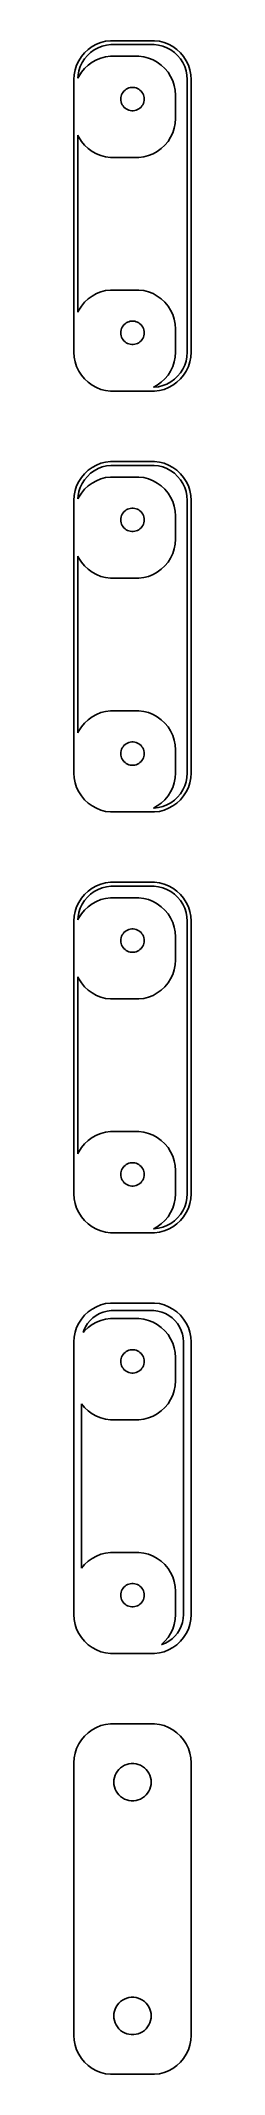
# Model space of a CAD drawing. Header units: metres. Extents: x -8 to 8, y 194 to 454.
import ezdxf

# ---------------------------------------------------------------- set-up
doc = ezdxf.new("R2010")
doc.units = ezdxf.units.M

msp = doc.modelspace()

# ---------------------------------------------------------------- linework, layer by layer
for p, q in [((-4.04507, 454.255), (-4.62889, 454.024)), ((-3.4369, 454.411), (-4.04507, 454.255)), ((-2.81395, 454.49), (-3.4369, 454.411)), ((2.81395, 454.49), (-2.81395, 454.49)), ((3.4369, 454.411), (2.81395, 454.49)), ((4.04507, 454.255), (3.4369, 454.411)), ((4.62889, 454.024), (4.04507, 454.255)), ((-6.88153, 451.909), (-7.14888, 451.341)), ((-6.54507, 452.439), (-6.88153, 451.909)), ((-6.68399, 451.157), (-6.44337, 451.668)), ((-6.14484, 452.923), (-6.54507, 452.439)), ((-6.44337, 451.668), (-6.14056, 452.145)), ((-5.68712, 453.353), (-6.14484, 452.923)), ((-6.14056, 452.145), (-5.78035, 452.58)), ((-5.78035, 452.58), (-5.36839, 452.967)), ((-5.17912, 453.722), (-5.68712, 453.353)), ((-5.17912, 451.722), (-5.68712, 451.353)), ((-5.36839, 452.967), (-4.91121, 453.299)), ((-4.62889, 454.024), (-5.17912, 453.722)), ((-4.62889, 452.024), (-5.17912, 451.722)), ((-4.91121, 453.299), (-4.416, 453.572)), ((-4.04507, 452.255), (-4.62889, 452.024)), ((-4.416, 453.572), (-3.89056, 453.78)), ((-3.4369, 452.411), (-4.04507, 452.255)), ((-3.89056, 453.78), (-3.3432, 453.92)), ((-2.81395, 452.49), (-3.4369, 452.411)), ((-3.3432, 453.92), (-2.78255, 453.991)), ((0.81395, 452.49), (-2.81395, 452.49)), ((-2.78255, 453.991), (2.78255, 453.991)), ((1.4369, 452.411), (0.81395, 452.49)), ((2.04507, 452.255), (1.4369, 452.411)), ((2.62889, 452.024), (2.04507, 452.255)), ((3.17912, 451.722), (2.62889, 452.024)), ((2.78255, 453.991), (3.3432, 453.92)), ((3.68712, 451.353), (3.17912, 451.722)), ((3.3432, 453.92), (3.89056, 453.78)), ((3.89056, 453.78), (4.416, 453.572)), ((4.416, 453.572), (4.91121, 453.299)), ((5.17912, 453.722), (4.62889, 454.024)), ((4.91121, 453.299), (5.36839, 452.967)), ((5.68712, 453.353), (5.17912, 453.722)), ((5.36839, 452.967), (5.78035, 452.58)), ((6.14484, 452.923), (5.68712, 453.353)), ((5.78035, 452.58), (6.14056, 452.145)), ((6.14056, 452.145), (6.44337, 451.668)), ((6.54507, 452.439), (6.14484, 452.923)), ((6.44337, 451.668), (6.68399, 451.157)), ((6.88153, 451.909), (6.54507, 452.439)), ((7.14888, 451.341), (6.88153, 451.909)), ((-7.46057, 450.127), (-7.5, 449.5)), ((-7.5, 449.5), (-7.5, 414.5)), ((-7.34291, 450.743), (-7.46057, 450.127)), ((-7.14888, 451.341), (-7.34291, 450.743)), ((-6.98859, 449.681), (-6.96451, 450.064)), ((-6.88153, 449.909), (-6.98859, 449.681)), ((-6.96451, 450.064), (-6.85861, 450.619)), ((-6.54507, 450.439), (-6.88153, 449.909)), ((-6.85861, 450.619), (-6.68399, 451.157)), ((-6.14484, 450.923), (-6.54507, 450.439)), ((-5.68712, 451.353), (-6.14484, 450.923)), ((4.14484, 450.923), (3.68712, 451.353)), ((4.54507, 450.439), (4.14484, 450.923)), ((4.88153, 449.909), (4.54507, 450.439)), ((5.14888, 449.341), (4.88153, 449.909)), ((5.34291, 448.743), (5.14888, 449.341)), ((6.68399, 451.157), (6.85861, 450.619)), ((6.85861, 450.619), (6.96451, 450.064)), ((6.96451, 450.064), (7, 449.5)), ((7, 449.5), (7, 414.5)), ((7.34291, 450.743), (7.14888, 451.341)), ((7.46057, 450.127), (7.34291, 450.743)), ((7.5, 449.5), (7.46057, 450.127)), ((7.5, 414.5), (7.5, 449.5)), ((-1.5, 447), (-1.48816, 447.188)), ((-1.48816, 446.812), (-1.5, 447)), ((-1.48816, 447.188), (-1.45287, 447.373)), ((-1.45287, 446.627), (-1.48816, 446.812)), ((-1.45287, 447.373), (-1.39465, 447.552)), ((-1.39465, 446.448), (-1.45287, 446.627)), ((-1.39465, 447.552), (-1.31445, 447.723)), ((-1.31445, 446.277), (-1.39465, 446.448)), ((-1.31445, 447.723), (-1.21352, 447.882)), ((-1.21352, 446.118), (-1.31445, 446.277)), ((-1.21352, 447.882), (-1.09344, 448.027)), ((-1.09344, 448.027), (-0.956131, 448.156)), ((-0.956131, 448.156), (-0.803726, 448.266)), ((-0.803726, 448.266), (-0.638657, 448.357)), ((-0.638657, 448.357), (-0.463516, 448.427)), ((-0.463516, 448.427), (-0.281067, 448.473)), ((-0.281067, 448.473), (-0.094177, 448.497)), ((-0.094177, 448.497), (0.094177, 448.497)), ((0.094177, 448.497), (0.281067, 448.473)), ((0.281067, 448.473), (0.463516, 448.427)), ((0.463516, 448.427), (0.638657, 448.357)), ((0.638657, 448.357), (0.803726, 448.266)), ((0.803726, 448.266), (0.956131, 448.156)), ((0.956131, 448.156), (1.09344, 448.027)), ((1.09344, 448.027), (1.21352, 447.882)), ((1.21352, 447.882), (1.31445, 447.723)), ((1.31445, 446.277), (1.21352, 446.118)), ((1.31445, 447.723), (1.39465, 447.552)), ((1.39465, 446.448), (1.31445, 446.277)), ((1.39465, 447.552), (1.45287, 447.373)), ((1.45287, 446.627), (1.39465, 446.448)), ((1.45287, 447.373), (1.48816, 447.188)), ((1.48816, 446.812), (1.45287, 446.627)), ((1.48816, 447.188), (1.5, 447)), ((1.5, 447), (1.48816, 446.812)), ((5.46057, 448.127), (5.34291, 448.743)), ((5.5, 447.5), (5.46057, 448.127)), ((5.5, 444.5), (5.5, 447.5)), ((-1.09344, 445.973), (-1.21352, 446.118)), ((-0.956131, 445.844), (-1.09344, 445.973)), ((-0.803726, 445.734), (-0.956131, 445.844)), ((-0.638657, 445.643), (-0.803726, 445.734)), ((-0.463516, 445.573), (-0.638657, 445.643)), ((-0.281067, 445.527), (-0.463516, 445.573)), ((-0.094177, 445.503), (-0.281067, 445.527)), ((0.094177, 445.503), (-0.094177, 445.503)), ((0.281067, 445.527), (0.094177, 445.503)), ((0.463516, 445.573), (0.281067, 445.527)), ((0.638657, 445.643), (0.463516, 445.573)), ((0.803726, 445.734), (0.638657, 445.643)), ((0.956131, 445.844), (0.803726, 445.734)), ((1.09344, 445.973), (0.956131, 445.844)), ((1.21352, 446.118), (1.09344, 445.973)), ((5.34291, 443.257), (5.46057, 443.873)), ((5.46057, 443.873), (5.5, 444.5)), ((-7, 419.657), (-7, 442.343)), ((-7, 442.343), (-6.88153, 442.091)), ((-6.88153, 442.091), (-6.54507, 441.561)), ((-6.54507, 441.561), (-6.14484, 441.077)), ((-6.14484, 441.077), (-5.68712, 440.647)), ((3.68712, 440.647), (4.14484, 441.077)), ((4.14484, 441.077), (4.54507, 441.561)), ((4.54507, 441.561), (4.88153, 442.091)), ((4.88153, 442.091), (5.14888, 442.659)), ((5.14888, 442.659), (5.34291, 443.257)), ((-5.68712, 440.647), (-5.17912, 440.278)), ((-5.17912, 440.278), (-4.62889, 439.976)), ((-4.62889, 439.976), (-4.04507, 439.745)), ((-4.04507, 439.745), (-3.4369, 439.589)), ((-3.4369, 439.589), (-2.81395, 439.51)), ((-2.81395, 439.51), (0.81395, 439.51)), ((0.81395, 439.51), (1.4369, 439.589)), ((1.4369, 439.589), (2.04507, 439.745)), ((2.04507, 439.745), (2.62889, 439.976)), ((2.62889, 439.976), (3.17912, 440.278)), ((3.17912, 440.278), (3.68712, 440.647)), ((-6.54507, 420.439), (-6.88153, 419.909)), ((-6.14484, 420.923), (-6.54507, 420.439)), ((-5.68712, 421.353), (-6.14484, 420.923)), ((-5.17912, 421.722), (-5.68712, 421.353)), ((-4.62889, 422.024), (-5.17912, 421.722)), ((-4.04507, 422.255), (-4.62889, 422.024)), ((-3.4369, 422.411), (-4.04507, 422.255)), ((-2.81395, 422.49), (-3.4369, 422.411)), ((0.81395, 422.49), (-2.81395, 422.49)), ((1.4369, 422.411), (0.81395, 422.49)), ((2.04507, 422.255), (1.4369, 422.411)), ((2.62889, 422.024), (2.04507, 422.255)), ((3.17912, 421.722), (2.62889, 422.024)), ((3.68712, 421.353), (3.17912, 421.722)), ((4.14484, 420.923), (3.68712, 421.353)), ((4.54507, 420.439), (4.14484, 420.923)), ((4.88153, 419.909), (4.54507, 420.439)), ((-6.88153, 419.909), (-7, 419.657)), ((-1.39465, 417.552), (-1.31445, 417.723)), ((-1.31445, 417.723), (-1.21352, 417.882)), ((-1.21352, 417.882), (-1.09344, 418.027)), ((-1.09344, 418.027), (-0.956131, 418.156)), ((-0.956131, 418.156), (-0.803726, 418.266)), ((-0.803726, 418.266), (-0.638657, 418.357)), ((-0.638657, 418.357), (-0.463516, 418.427)), ((-0.463516, 418.427), (-0.281067, 418.473)), ((-0.281067, 418.473), (-0.094177, 418.497)), ((-0.094177, 418.497), (0.094177, 418.497)), ((0.094177, 418.497), (0.281067, 418.473)), ((0.281067, 418.473), (0.463516, 418.427)), ((0.463516, 418.427), (0.638657, 418.357)), ((0.638657, 418.357), (0.803726, 418.266)), ((0.803726, 418.266), (0.956131, 418.156)), ((0.956131, 418.156), (1.09344, 418.027)), ((1.09344, 418.027), (1.21352, 417.882)), ((1.21352, 417.882), (1.31445, 417.723)), ((1.31445, 417.723), (1.39465, 417.552)), ((5.14888, 419.341), (4.88153, 419.909)), ((5.34291, 418.743), (5.14888, 419.341)), ((5.46057, 418.127), (5.34291, 418.743)), ((5.5, 417.5), (5.46057, 418.127)), ((-1.5, 417), (-1.48816, 417.188)), ((-1.48816, 416.812), (-1.5, 417)), ((-1.48816, 417.188), (-1.45287, 417.373)), ((-1.45287, 416.627), (-1.48816, 416.812)), ((-1.45287, 417.373), (-1.39465, 417.552)), ((-1.39465, 416.448), (-1.45287, 416.627)), ((-1.31445, 416.277), (-1.39465, 416.448)), ((-1.21352, 416.118), (-1.31445, 416.277)), ((-1.09344, 415.973), (-1.21352, 416.118)), ((-0.956131, 415.844), (-1.09344, 415.973)), ((-0.803726, 415.734), (-0.956131, 415.844)), ((-0.638657, 415.643), (-0.803726, 415.734)), ((-0.463516, 415.573), (-0.638657, 415.643)), ((-0.281067, 415.527), (-0.463516, 415.573)), ((-0.094177, 415.503), (-0.281067, 415.527)), ((0.094177, 415.503), (-0.094177, 415.503)), ((0.281067, 415.527), (0.094177, 415.503)), ((0.463516, 415.573), (0.281067, 415.527)), ((0.638657, 415.643), (0.463516, 415.573)), ((0.803726, 415.734), (0.638657, 415.643)), ((0.956131, 415.844), (0.803726, 415.734)), ((1.09344, 415.973), (0.956131, 415.844)), ((1.21352, 416.118), (1.09344, 415.973)), ((1.31445, 416.277), (1.21352, 416.118)), ((1.39465, 416.448), (1.31445, 416.277)), ((1.39465, 417.552), (1.45287, 417.373)), ((1.45287, 416.627), (1.39465, 416.448)), ((1.45287, 417.373), (1.48816, 417.188)), ((1.48816, 416.812), (1.45287, 416.627)), ((1.48816, 417.188), (1.5, 417)), ((1.5, 417), (1.48816, 416.812)), ((5.5, 414.5), (5.5, 417.5)), ((-7.5, 414.5), (-7.46057, 413.873)), ((-7.46057, 413.873), (-7.34291, 413.257)), ((-7.34291, 413.257), (-7.14888, 412.659)), ((-7.14888, 412.659), (-6.88153, 412.091)), ((4.88153, 412.091), (5.14888, 412.659)), ((5.14888, 412.659), (5.34291, 413.257)), ((5.34291, 413.257), (5.46057, 413.873)), ((5.46057, 413.873), (5.5, 414.5)), ((6.68399, 412.843), (6.44337, 412.332)), ((6.85861, 413.381), (6.68399, 412.843)), ((6.96451, 413.936), (6.85861, 413.381)), ((6.88153, 412.091), (7.14888, 412.659)), ((7, 414.5), (6.96451, 413.936)), ((7.14888, 412.659), (7.34291, 413.257)), ((7.34291, 413.257), (7.46057, 413.873)), ((7.46057, 413.873), (7.5, 414.5)), ((-6.88153, 412.091), (-6.54507, 411.561)), ((-6.54507, 411.561), (-6.14484, 411.077)), ((-6.14484, 411.077), (-5.68712, 410.647)), ((-5.68712, 410.647), (-5.17912, 410.278)), ((-5.17912, 410.278), (-4.62889, 409.976)), ((-4.62889, 409.976), (-4.04507, 409.745)), ((-4.04507, 409.745), (-3.4369, 409.589)), ((2.68895, 410.009), (3.17912, 410.278)), ((2.78255, 410.009), (2.68895, 410.009)), ((3.3432, 410.08), (2.78255, 410.009)), ((3.17912, 410.278), (3.68712, 410.647)), ((3.89056, 410.22), (3.3432, 410.08)), ((3.4369, 409.589), (4.04507, 409.745)), ((3.68712, 410.647), (4.14484, 411.077)), ((4.416, 410.428), (3.89056, 410.22)), ((4.04507, 409.745), (4.62889, 409.976)), ((4.14484, 411.077), (4.54507, 411.561)), ((4.91121, 410.701), (4.416, 410.428)), ((4.54507, 411.561), (4.88153, 412.091)), ((4.62889, 409.976), (5.17912, 410.278)), ((5.36839, 411.033), (4.91121, 410.701)), ((5.17912, 410.278), (5.68712, 410.647)), ((5.78035, 411.42), (5.36839, 411.033)), ((5.68712, 410.647), (6.14484, 411.077)), ((6.14056, 411.855), (5.78035, 411.42)), ((6.44337, 412.332), (6.14056, 411.855)), ((6.14484, 411.077), (6.54507, 411.561)), ((6.54507, 411.561), (6.88153, 412.091)), ((-3.4369, 409.589), (-2.81395, 409.51)), ((-2.81395, 409.51), (2.81395, 409.51)), ((2.81395, 409.51), (3.4369, 409.589)), ((-5.68712, 399.353), (-6.14484, 398.923)), ((-5.17912, 399.722), (-5.68712, 399.353)), ((-4.62889, 400.024), (-5.17912, 399.722)), ((-4.91121, 399.299), (-4.416, 399.572)), ((-4.04507, 400.255), (-4.62889, 400.024)), ((-4.416, 399.572), (-3.89056, 399.78)), ((-3.4369, 400.411), (-4.04507, 400.255)), ((-3.89056, 399.78), (-3.3432, 399.92)), ((-2.81395, 400.49), (-3.4369, 400.411)), ((-3.3432, 399.92), (-2.78255, 399.991)), ((2.81395, 400.49), (-2.81395, 400.49)), ((-2.78255, 399.991), (2.78255, 399.991)), ((2.78255, 399.991), (3.3432, 399.92)), ((3.4369, 400.411), (2.81395, 400.49)), ((3.3432, 399.92), (3.89056, 399.78)), ((4.04507, 400.255), (3.4369, 400.411)), ((3.89056, 399.78), (4.416, 399.572)), ((4.62889, 400.024), (4.04507, 400.255)), ((4.416, 399.572), (4.91121, 399.299)), ((5.17912, 399.722), (4.62889, 400.024)), ((5.68712, 399.353), (5.17912, 399.722)), ((6.14484, 398.923), (5.68712, 399.353)), ((-7.34291, 396.743), (-7.46057, 396.127)), ((-7.14888, 397.341), (-7.34291, 396.743)), ((-6.88153, 397.909), (-7.14888, 397.341)), ((-6.54507, 398.439), (-6.88153, 397.909)), ((-6.85861, 396.619), (-6.68399, 397.157)), ((-6.68399, 397.157), (-6.44337, 397.668)), ((-6.14484, 398.923), (-6.54507, 398.439)), ((-6.14484, 396.923), (-6.54507, 396.439)), ((-6.44337, 397.668), (-6.14056, 398.145)), ((-5.68712, 397.353), (-6.14484, 396.923)), ((-6.14056, 398.145), (-5.78035, 398.58)), ((-5.78035, 398.58), (-5.36839, 398.967)), ((-5.17912, 397.722), (-5.68712, 397.353)), ((-5.36839, 398.967), (-4.91121, 399.299)), ((-4.62889, 398.024), (-5.17912, 397.722)), ((-4.04507, 398.255), (-4.62889, 398.024)), ((-3.4369, 398.411), (-4.04507, 398.255)), ((-2.81395, 398.49), (-3.4369, 398.411)), ((0.81395, 398.49), (-2.81395, 398.49)), ((1.4369, 398.411), (0.81395, 398.49)), ((2.04507, 398.255), (1.4369, 398.411)), ((2.62889, 398.024), (2.04507, 398.255)), ((3.17912, 397.722), (2.62889, 398.024)), ((3.68712, 397.353), (3.17912, 397.722)), ((4.14484, 396.923), (3.68712, 397.353)), ((4.54507, 396.439), (4.14484, 396.923)), ((4.91121, 399.299), (5.36839, 398.967)), ((5.36839, 398.967), (5.78035, 398.58)), ((5.78035, 398.58), (6.14056, 398.145)), ((6.14056, 398.145), (6.44337, 397.668)), ((6.54507, 398.439), (6.14484, 398.923)), ((6.44337, 397.668), (6.68399, 397.157)), ((6.88153, 397.909), (6.54507, 398.439)), ((6.68399, 397.157), (6.85861, 396.619)), ((7.14888, 397.341), (6.88153, 397.909)), ((7.34291, 396.743), (7.14888, 397.341)), ((7.46057, 396.127), (7.34291, 396.743)), ((-7.46057, 396.127), (-7.5, 395.5)), ((-7.5, 395.5), (-7.5, 360.5)), ((-6.98859, 395.681), (-6.96451, 396.064)), ((-6.88153, 395.909), (-6.98859, 395.681)), ((-6.96451, 396.064), (-6.85861, 396.619)), ((-6.54507, 396.439), (-6.88153, 395.909)), ((-1.09344, 394.027), (-0.956131, 394.156)), ((-0.956131, 394.156), (-0.803726, 394.266)), ((-0.803726, 394.266), (-0.638657, 394.357)), ((-0.638657, 394.357), (-0.463516, 394.427)), ((-0.463516, 394.427), (-0.281067, 394.473)), ((-0.281067, 394.473), (-0.094177, 394.497)), ((-0.094177, 394.497), (0.094177, 394.497)), ((0.094177, 394.497), (0.281067, 394.473)), ((0.281067, 394.473), (0.463516, 394.427)), ((0.463516, 394.427), (0.638657, 394.357)), ((0.638657, 394.357), (0.803726, 394.266)), ((0.803726, 394.266), (0.956131, 394.156)), ((0.956131, 394.156), (1.09344, 394.027)), ((4.88153, 395.909), (4.54507, 396.439)), ((5.14888, 395.341), (4.88153, 395.909)), ((5.34291, 394.743), (5.14888, 395.341)), ((5.46057, 394.127), (5.34291, 394.743)), ((5.5, 393.5), (5.46057, 394.127)), ((6.85861, 396.619), (6.96451, 396.064)), ((6.96451, 396.064), (7, 395.5)), ((7, 395.5), (7, 360.5)), ((7.5, 395.5), (7.46057, 396.127)), ((7.5, 360.5), (7.5, 395.5)), ((-1.5, 393), (-1.48816, 393.188)), ((-1.48816, 392.812), (-1.5, 393)), ((-1.48816, 393.188), (-1.45287, 393.373)), ((-1.45287, 392.627), (-1.48816, 392.812)), ((-1.45287, 393.373), (-1.39465, 393.552)), ((-1.39465, 392.448), (-1.45287, 392.627)), ((-1.39465, 393.552), (-1.31445, 393.723)), ((-1.31445, 392.277), (-1.39465, 392.448)), ((-1.31445, 393.723), (-1.21352, 393.882)), ((-1.21352, 392.118), (-1.31445, 392.277)), ((-1.21352, 393.882), (-1.09344, 394.027)), ((-1.09344, 391.973), (-1.21352, 392.118)), ((-0.956131, 391.844), (-1.09344, 391.973)), ((-0.803726, 391.734), (-0.956131, 391.844)), ((-0.638657, 391.643), (-0.803726, 391.734)), ((-0.463516, 391.573), (-0.638657, 391.643)), ((-0.281067, 391.527), (-0.463516, 391.573)), ((-0.094177, 391.503), (-0.281067, 391.527)), ((0.094177, 391.503), (-0.094177, 391.503)), ((0.281067, 391.527), (0.094177, 391.503)), ((0.463516, 391.573), (0.281067, 391.527)), ((0.638657, 391.643), (0.463516, 391.573)), ((0.803726, 391.734), (0.638657, 391.643)), ((0.956131, 391.844), (0.803726, 391.734)), ((1.09344, 391.973), (0.956131, 391.844)), ((1.09344, 394.027), (1.21352, 393.882)), ((1.21352, 392.118), (1.09344, 391.973)), ((1.21352, 393.882), (1.31445, 393.723)), ((1.31445, 392.277), (1.21352, 392.118)), ((1.31445, 393.723), (1.39465, 393.552)), ((1.39465, 392.448), (1.31445, 392.277)), ((1.39465, 393.552), (1.45287, 393.373)), ((1.45287, 392.627), (1.39465, 392.448)), ((1.45287, 393.373), (1.48816, 393.188)), ((1.48816, 392.812), (1.45287, 392.627)), ((1.48816, 393.188), (1.5, 393)), ((1.5, 393), (1.48816, 392.812)), ((5.5, 390.5), (5.5, 393.5)), ((5.14888, 388.659), (5.34291, 389.257)), ((5.34291, 389.257), (5.46057, 389.873)), ((5.46057, 389.873), (5.5, 390.5)), ((-7, 365.657), (-7, 388.343)), ((-7, 388.343), (-6.88153, 388.091)), ((-6.88153, 388.091), (-6.54507, 387.561)), ((-6.54507, 387.561), (-6.14484, 387.077)), ((-6.14484, 387.077), (-5.68712, 386.647)), ((-5.68712, 386.647), (-5.17912, 386.278)), ((-5.17912, 386.278), (-4.62889, 385.976)), ((2.62889, 385.976), (3.17912, 386.278)), ((3.17912, 386.278), (3.68712, 386.647)), ((3.68712, 386.647), (4.14484, 387.077)), ((4.14484, 387.077), (4.54507, 387.561)), ((4.54507, 387.561), (4.88153, 388.091)), ((4.88153, 388.091), (5.14888, 388.659)), ((-4.62889, 385.976), (-4.04507, 385.745)), ((-4.04507, 385.745), (-3.4369, 385.589)), ((-3.4369, 385.589), (-2.81395, 385.51)), ((-2.81395, 385.51), (0.81395, 385.51)), ((0.81395, 385.51), (1.4369, 385.589)), ((1.4369, 385.589), (2.04507, 385.745)), ((2.04507, 385.745), (2.62889, 385.976)), ((-4.62889, 368.024), (-5.17912, 367.722)), ((-4.04507, 368.255), (-4.62889, 368.024)), ((-3.4369, 368.411), (-4.04507, 368.255)), ((-2.81395, 368.49), (-3.4369, 368.411)), ((0.81395, 368.49), (-2.81395, 368.49)), ((1.4369, 368.411), (0.81395, 368.49)), ((2.04507, 368.255), (1.4369, 368.411)), ((2.62889, 368.024), (2.04507, 368.255)), ((3.17912, 367.722), (2.62889, 368.024)), ((-6.88153, 365.909), (-7, 365.657)), ((-6.54507, 366.439), (-6.88153, 365.909)), ((-6.14484, 366.923), (-6.54507, 366.439)), ((-5.68712, 367.353), (-6.14484, 366.923)), ((-5.17912, 367.722), (-5.68712, 367.353)), ((3.68712, 367.353), (3.17912, 367.722)), ((4.14484, 366.923), (3.68712, 367.353)), ((4.54507, 366.439), (4.14484, 366.923)), ((4.88153, 365.909), (4.54507, 366.439)), ((5.14888, 365.341), (4.88153, 365.909)), ((-1.5, 363), (-1.48816, 363.188)), ((-1.48816, 362.812), (-1.5, 363)), ((-1.48816, 363.188), (-1.45287, 363.373)), ((-1.45287, 362.627), (-1.48816, 362.812)), ((-1.45287, 363.373), (-1.39465, 363.552)), ((-1.39465, 363.552), (-1.31445, 363.723)), ((-1.31445, 363.723), (-1.21352, 363.882)), ((-1.21352, 363.882), (-1.09344, 364.027)), ((-1.09344, 364.027), (-0.956131, 364.156)), ((-0.956131, 364.156), (-0.803726, 364.266)), ((-0.803726, 364.266), (-0.638657, 364.357)), ((-0.638657, 364.357), (-0.463516, 364.427)), ((-0.463516, 364.427), (-0.281067, 364.473)), ((-0.281067, 364.473), (-0.094177, 364.497)), ((-0.094177, 364.497), (0.094177, 364.497)), ((0.094177, 364.497), (0.281067, 364.473)), ((0.281067, 364.473), (0.463516, 364.427)), ((0.463516, 364.427), (0.638657, 364.357)), ((0.638657, 364.357), (0.803726, 364.266)), ((0.803726, 364.266), (0.956131, 364.156)), ((0.956131, 364.156), (1.09344, 364.027)), ((1.09344, 364.027), (1.21352, 363.882)), ((1.21352, 363.882), (1.31445, 363.723)), ((1.31445, 363.723), (1.39465, 363.552)), ((1.39465, 363.552), (1.45287, 363.373)), ((1.45287, 363.373), (1.48816, 363.188)), ((1.48816, 362.812), (1.45287, 362.627)), ((1.48816, 363.188), (1.5, 363)), ((1.5, 363), (1.48816, 362.812)), ((5.34291, 364.743), (5.14888, 365.341)), ((5.46057, 364.127), (5.34291, 364.743)), ((5.5, 363.5), (5.46057, 364.127)), ((5.5, 360.5), (5.5, 363.5)), ((-7.5, 360.5), (-7.46057, 359.873)), ((-1.39465, 362.448), (-1.45287, 362.627)), ((-1.31445, 362.277), (-1.39465, 362.448)), ((-1.21352, 362.118), (-1.31445, 362.277)), ((-1.09344, 361.973), (-1.21352, 362.118)), ((-0.956131, 361.844), (-1.09344, 361.973)), ((-0.803726, 361.734), (-0.956131, 361.844)), ((-0.638657, 361.643), (-0.803726, 361.734)), ((-0.463516, 361.573), (-0.638657, 361.643)), ((-0.281067, 361.527), (-0.463516, 361.573)), ((-0.094177, 361.503), (-0.281067, 361.527)), ((0.094177, 361.503), (-0.094177, 361.503)), ((0.281067, 361.527), (0.094177, 361.503)), ((0.463516, 361.573), (0.281067, 361.527)), ((0.638657, 361.643), (0.463516, 361.573)), ((0.803726, 361.734), (0.638657, 361.643)), ((0.956131, 361.844), (0.803726, 361.734)), ((1.09344, 361.973), (0.956131, 361.844)), ((1.21352, 362.118), (1.09344, 361.973)), ((1.31445, 362.277), (1.21352, 362.118)), ((1.39465, 362.448), (1.31445, 362.277)), ((1.45287, 362.627), (1.39465, 362.448)), ((5.46057, 359.873), (5.5, 360.5)), ((7, 360.5), (6.96451, 359.936)), ((7.46057, 359.873), (7.5, 360.5)), ((-7.46057, 359.873), (-7.34291, 359.257)), ((-7.34291, 359.257), (-7.14888, 358.659)), ((-7.14888, 358.659), (-6.88153, 358.091)), ((-6.88153, 358.091), (-6.54507, 357.561)), ((-6.54507, 357.561), (-6.14484, 357.077)), ((4.14484, 357.077), (4.54507, 357.561)), ((4.54507, 357.561), (4.88153, 358.091)), ((4.88153, 358.091), (5.14888, 358.659)), ((5.14888, 358.659), (5.34291, 359.257)), ((5.34291, 359.257), (5.46057, 359.873)), ((6.14056, 357.855), (5.78035, 357.42)), ((6.44337, 358.332), (6.14056, 357.855)), ((6.14484, 357.077), (6.54507, 357.561)), ((6.68399, 358.843), (6.44337, 358.332)), ((6.54507, 357.561), (6.88153, 358.091)), ((6.85861, 359.381), (6.68399, 358.843)), ((6.96451, 359.936), (6.85861, 359.381)), ((6.88153, 358.091), (7.14888, 358.659)), ((7.14888, 358.659), (7.34291, 359.257)), ((7.34291, 359.257), (7.46057, 359.873)), ((-6.14484, 357.077), (-5.68712, 356.647)), ((-5.68712, 356.647), (-5.17912, 356.278)), ((-5.17912, 356.278), (-4.62889, 355.976)), ((-4.62889, 355.976), (-4.04507, 355.745)), ((-4.04507, 355.745), (-3.4369, 355.589)), ((-3.4369, 355.589), (-2.81395, 355.51)), ((-2.81395, 355.51), (2.81395, 355.51)), ((2.68895, 356.009), (3.17912, 356.278)), ((2.78255, 356.009), (2.68895, 356.009)), ((3.3432, 356.08), (2.78255, 356.009)), ((2.81395, 355.51), (3.4369, 355.589)), ((3.17912, 356.278), (3.68712, 356.647)), ((3.89056, 356.22), (3.3432, 356.08)), ((3.4369, 355.589), (4.04507, 355.745)), ((3.68712, 356.647), (4.14484, 357.077)), ((4.416, 356.428), (3.89056, 356.22)), ((4.04507, 355.745), (4.62889, 355.976)), ((4.91121, 356.701), (4.416, 356.428)), ((4.62889, 355.976), (5.17912, 356.278)), ((5.36839, 357.033), (4.91121, 356.701)), ((5.17912, 356.278), (5.68712, 356.647)), ((5.78035, 357.42), (5.36839, 357.033)), ((5.68712, 356.647), (6.14484, 357.077)), ((-6.14484, 344.923), (-6.54507, 344.439)), ((-5.68712, 345.353), (-6.14484, 344.923)), ((-6.14056, 344.145), (-5.78035, 344.58)), ((-5.78035, 344.58), (-5.36839, 344.967)), ((-5.17912, 345.722), (-5.68712, 345.353)), ((-5.36839, 344.967), (-4.91121, 345.299)), ((-4.62889, 346.024), (-5.17912, 345.722)), ((-4.91121, 345.299), (-4.416, 345.572)), ((-4.04507, 346.255), (-4.62889, 346.024)), ((-4.416, 345.572), (-3.89056, 345.78)), ((-3.4369, 346.411), (-4.04507, 346.255)), ((-3.89056, 345.78), (-3.3432, 345.92)), ((-2.81395, 346.49), (-3.4369, 346.411)), ((-3.3432, 345.92), (-2.78255, 345.991)), ((2.81395, 346.49), (-2.81395, 346.49)), ((-2.78255, 345.991), (2.78255, 345.991)), ((2.78255, 345.991), (3.3432, 345.92)), ((3.4369, 346.411), (2.81395, 346.49)), ((3.3432, 345.92), (3.89056, 345.78)), ((4.04507, 346.255), (3.4369, 346.411)), ((3.89056, 345.78), (4.416, 345.572)), ((4.62889, 346.024), (4.04507, 346.255)), ((4.416, 345.572), (4.91121, 345.299)), ((5.17912, 345.722), (4.62889, 346.024)), ((4.91121, 345.299), (5.36839, 344.967)), ((5.68712, 345.353), (5.17912, 345.722)), ((5.36839, 344.967), (5.78035, 344.58)), ((6.14484, 344.923), (5.68712, 345.353)), ((5.78035, 344.58), (6.14056, 344.145)), ((6.54507, 344.439), (6.14484, 344.923)), ((-7.46057, 342.127), (-7.5, 341.5)), ((-7.34291, 342.743), (-7.46057, 342.127)), ((-7.14888, 343.341), (-7.34291, 342.743)), ((-6.88153, 343.909), (-7.14888, 343.341)), ((-6.98859, 341.681), (-6.96451, 342.064)), ((-6.88153, 341.909), (-6.98859, 341.681)), ((-6.96451, 342.064), (-6.85861, 342.619)), ((-6.54507, 344.439), (-6.88153, 343.909)), ((-6.54507, 342.439), (-6.88153, 341.909)), ((-6.85861, 342.619), (-6.68399, 343.157)), ((-6.68399, 343.157), (-6.44337, 343.668)), ((-6.14484, 342.923), (-6.54507, 342.439)), ((-6.44337, 343.668), (-6.14056, 344.145)), ((-5.68712, 343.353), (-6.14484, 342.923)), ((-5.17912, 343.722), (-5.68712, 343.353)), ((-4.62889, 344.024), (-5.17912, 343.722)), ((-4.04507, 344.255), (-4.62889, 344.024)), ((-3.4369, 344.411), (-4.04507, 344.255)), ((-2.81395, 344.49), (-3.4369, 344.411)), ((0.81395, 344.49), (-2.81395, 344.49)), ((1.4369, 344.411), (0.81395, 344.49)), ((2.04507, 344.255), (1.4369, 344.411)), ((2.62889, 344.024), (2.04507, 344.255)), ((3.17912, 343.722), (2.62889, 344.024)), ((3.68712, 343.353), (3.17912, 343.722)), ((4.14484, 342.923), (3.68712, 343.353)), ((4.54507, 342.439), (4.14484, 342.923)), ((4.88153, 341.909), (4.54507, 342.439)), ((5.14888, 341.341), (4.88153, 341.909)), ((6.14056, 344.145), (6.44337, 343.668)), ((6.44337, 343.668), (6.68399, 343.157)), ((6.88153, 343.909), (6.54507, 344.439)), ((6.68399, 343.157), (6.85861, 342.619)), ((6.85861, 342.619), (6.96451, 342.064)), ((7.14888, 343.341), (6.88153, 343.909)), ((6.96451, 342.064), (7, 341.5)), ((7.34291, 342.743), (7.14888, 343.341)), ((7.46057, 342.127), (7.34291, 342.743)), ((7.5, 341.5), (7.46057, 342.127)), ((-7.5, 341.5), (-7.5, 306.5)), ((-1.48816, 339.188), (-1.45287, 339.373)), ((-1.45287, 339.373), (-1.39465, 339.552)), ((-1.39465, 339.552), (-1.31445, 339.723)), ((-1.31445, 339.723), (-1.21352, 339.882)), ((-1.21352, 339.882), (-1.09344, 340.027)), ((-1.09344, 340.027), (-0.956131, 340.156)), ((-0.956131, 340.156), (-0.803726, 340.266)), ((-0.803726, 340.266), (-0.638657, 340.357)), ((-0.638657, 340.357), (-0.463516, 340.427)), ((-0.463516, 340.427), (-0.281067, 340.473)), ((-0.281067, 340.473), (-0.094177, 340.497)), ((-0.094177, 340.497), (0.094177, 340.497)), ((0.094177, 340.497), (0.281067, 340.473)), ((0.281067, 340.473), (0.463516, 340.427)), ((0.463516, 340.427), (0.638657, 340.357)), ((0.638657, 340.357), (0.803726, 340.266)), ((0.803726, 340.266), (0.956131, 340.156)), ((0.956131, 340.156), (1.09344, 340.027)), ((1.09344, 340.027), (1.21352, 339.882)), ((1.21352, 339.882), (1.31445, 339.723)), ((1.31445, 339.723), (1.39465, 339.552)), ((1.39465, 339.552), (1.45287, 339.373)), ((1.45287, 339.373), (1.48816, 339.188)), ((5.34291, 340.743), (5.14888, 341.341)), ((5.46057, 340.127), (5.34291, 340.743)), ((5.5, 339.5), (5.46057, 340.127)), ((5.5, 336.5), (5.5, 339.5)), ((7, 341.5), (7, 306.5)), ((7.5, 306.5), (7.5, 341.5)), ((-1.5, 339), (-1.48816, 339.188)), ((-1.48816, 338.812), (-1.5, 339)), ((-1.45287, 338.627), (-1.48816, 338.812)), ((-1.39465, 338.448), (-1.45287, 338.627)), ((-1.31445, 338.277), (-1.39465, 338.448)), ((-1.21352, 338.118), (-1.31445, 338.277)), ((-1.09344, 337.973), (-1.21352, 338.118)), ((-0.956131, 337.844), (-1.09344, 337.973)), ((-0.803726, 337.734), (-0.956131, 337.844)), ((-0.638657, 337.643), (-0.803726, 337.734)), ((-0.463516, 337.573), (-0.638657, 337.643)), ((-0.281067, 337.527), (-0.463516, 337.573)), ((-0.094177, 337.503), (-0.281067, 337.527)), ((0.094177, 337.503), (-0.094177, 337.503)), ((0.281067, 337.527), (0.094177, 337.503)), ((0.463516, 337.573), (0.281067, 337.527)), ((0.638657, 337.643), (0.463516, 337.573)), ((0.803726, 337.734), (0.638657, 337.643)), ((0.956131, 337.844), (0.803726, 337.734)), ((1.09344, 337.973), (0.956131, 337.844)), ((1.21352, 338.118), (1.09344, 337.973)), ((1.31445, 338.277), (1.21352, 338.118)), ((1.39465, 338.448), (1.31445, 338.277)), ((1.45287, 338.627), (1.39465, 338.448)), ((1.48816, 338.812), (1.45287, 338.627)), ((1.48816, 339.188), (1.5, 339)), ((1.5, 339), (1.48816, 338.812)), ((-7, 311.657), (-7, 334.343)), ((-7, 334.343), (-6.88153, 334.091)), ((-6.88153, 334.091), (-6.54507, 333.561)), ((4.54507, 333.561), (4.88153, 334.091)), ((4.88153, 334.091), (5.14888, 334.659)), ((5.14888, 334.659), (5.34291, 335.257)), ((5.34291, 335.257), (5.46057, 335.873)), ((5.46057, 335.873), (5.5, 336.5)), ((-6.54507, 333.561), (-6.14484, 333.077)), ((-6.14484, 333.077), (-5.68712, 332.647)), ((-5.68712, 332.647), (-5.17912, 332.278)), ((-5.17912, 332.278), (-4.62889, 331.976)), ((-4.62889, 331.976), (-4.04507, 331.745)), ((-4.04507, 331.745), (-3.4369, 331.589)), ((-3.4369, 331.589), (-2.81395, 331.51)), ((-2.81395, 331.51), (0.81395, 331.51)), ((0.81395, 331.51), (1.4369, 331.589)), ((1.4369, 331.589), (2.04507, 331.745)), ((2.04507, 331.745), (2.62889, 331.976)), ((2.62889, 331.976), (3.17912, 332.278)), ((3.17912, 332.278), (3.68712, 332.647)), ((3.68712, 332.647), (4.14484, 333.077)), ((4.14484, 333.077), (4.54507, 333.561)), ((-5.68712, 313.353), (-6.14484, 312.923)), ((-5.17912, 313.722), (-5.68712, 313.353)), ((-4.62889, 314.024), (-5.17912, 313.722)), ((-4.04507, 314.255), (-4.62889, 314.024)), ((-3.4369, 314.411), (-4.04507, 314.255)), ((-2.81395, 314.49), (-3.4369, 314.411)), ((0.81395, 314.49), (-2.81395, 314.49)), ((1.4369, 314.411), (0.81395, 314.49)), ((2.04507, 314.255), (1.4369, 314.411)), ((2.62889, 314.024), (2.04507, 314.255)), ((3.17912, 313.722), (2.62889, 314.024)), ((3.68712, 313.353), (3.17912, 313.722)), ((4.14484, 312.923), (3.68712, 313.353)), ((-6.88153, 311.909), (-7, 311.657)), ((-6.54507, 312.439), (-6.88153, 311.909)), ((-6.14484, 312.923), (-6.54507, 312.439)), ((4.54507, 312.439), (4.14484, 312.923)), ((4.88153, 311.909), (4.54507, 312.439)), ((5.14888, 311.341), (4.88153, 311.909)), ((5.34291, 310.743), (5.14888, 311.341)), ((5.46057, 310.127), (5.34291, 310.743)), ((-1.5, 309), (-1.48816, 309.188)), ((-1.48816, 308.812), (-1.5, 309)), ((-1.48816, 309.188), (-1.45287, 309.373)), ((-1.45287, 308.627), (-1.48816, 308.812)), ((-1.45287, 309.373), (-1.39465, 309.552)), ((-1.39465, 308.448), (-1.45287, 308.627)), ((-1.39465, 309.552), (-1.31445, 309.723)), ((-1.31445, 308.277), (-1.39465, 308.448)), ((-1.31445, 309.723), (-1.21352, 309.882)), ((-1.21352, 308.118), (-1.31445, 308.277)), ((-1.21352, 309.882), (-1.09344, 310.027)), ((-1.09344, 307.973), (-1.21352, 308.118)), ((-1.09344, 310.027), (-0.956131, 310.156)), ((-0.956131, 307.844), (-1.09344, 307.973)), ((-0.956131, 310.156), (-0.803726, 310.266)), ((-0.803726, 310.266), (-0.638657, 310.357)), ((-0.638657, 310.357), (-0.463516, 310.427)), ((-0.463516, 310.427), (-0.281067, 310.473)), ((-0.281067, 310.473), (-0.094177, 310.497)), ((-0.094177, 310.497), (0.094177, 310.497)), ((0.094177, 310.497), (0.281067, 310.473)), ((0.281067, 310.473), (0.463516, 310.427)), ((0.463516, 310.427), (0.638657, 310.357)), ((0.638657, 310.357), (0.803726, 310.266)), ((0.803726, 310.266), (0.956131, 310.156)), ((0.956131, 310.156), (1.09344, 310.027)), ((1.09344, 307.973), (0.956131, 307.844)), ((1.09344, 310.027), (1.21352, 309.882)), ((1.21352, 308.118), (1.09344, 307.973)), ((1.21352, 309.882), (1.31445, 309.723)), ((1.31445, 308.277), (1.21352, 308.118)), ((1.31445, 309.723), (1.39465, 309.552)), ((1.39465, 308.448), (1.31445, 308.277)), ((1.39465, 309.552), (1.45287, 309.373)), ((1.45287, 308.627), (1.39465, 308.448)), ((1.45287, 309.373), (1.48816, 309.188)), ((1.48816, 308.812), (1.45287, 308.627)), ((1.48816, 309.188), (1.5, 309)), ((1.5, 309), (1.48816, 308.812)), ((5.5, 309.5), (5.46057, 310.127)), ((5.5, 306.5), (5.5, 309.5)), ((-7.5, 306.5), (-7.46057, 305.873)), ((-7.46057, 305.873), (-7.34291, 305.257)), ((-0.803726, 307.734), (-0.956131, 307.844)), ((-0.638657, 307.643), (-0.803726, 307.734)), ((-0.463516, 307.573), (-0.638657, 307.643)), ((-0.281067, 307.527), (-0.463516, 307.573)), ((-0.094177, 307.503), (-0.281067, 307.527)), ((0.094177, 307.503), (-0.094177, 307.503)), ((0.281067, 307.527), (0.094177, 307.503)), ((0.463516, 307.573), (0.281067, 307.527)), ((0.638657, 307.643), (0.463516, 307.573)), ((0.803726, 307.734), (0.638657, 307.643)), ((0.956131, 307.844), (0.803726, 307.734)), ((5.34291, 305.257), (5.46057, 305.873)), ((5.46057, 305.873), (5.5, 306.5)), ((6.85861, 305.381), (6.68399, 304.843)), ((6.96451, 305.936), (6.85861, 305.381)), ((7, 306.5), (6.96451, 305.936)), ((7.34291, 305.257), (7.46057, 305.873)), ((7.46057, 305.873), (7.5, 306.5)), ((-7.34291, 305.257), (-7.14888, 304.659)), ((-7.14888, 304.659), (-6.88153, 304.091)), ((-6.88153, 304.091), (-6.54507, 303.561)), ((-6.54507, 303.561), (-6.14484, 303.077)), ((-6.14484, 303.077), (-5.68712, 302.647)), ((3.68712, 302.647), (4.14484, 303.077)), ((4.14484, 303.077), (4.54507, 303.561)), ((4.54507, 303.561), (4.88153, 304.091)), ((4.88153, 304.091), (5.14888, 304.659)), ((5.36839, 303.033), (4.91121, 302.701)), ((5.14888, 304.659), (5.34291, 305.257)), ((5.78035, 303.42), (5.36839, 303.033)), ((5.68712, 302.647), (6.14484, 303.077)), ((6.14056, 303.855), (5.78035, 303.42)), ((6.44337, 304.332), (6.14056, 303.855)), ((6.14484, 303.077), (6.54507, 303.561)), ((6.68399, 304.843), (6.44337, 304.332)), ((6.54507, 303.561), (6.88153, 304.091)), ((6.88153, 304.091), (7.14888, 304.659)), ((7.14888, 304.659), (7.34291, 305.257)), ((-5.68712, 302.647), (-5.17912, 302.278)), ((-5.17912, 302.278), (-4.62889, 301.976)), ((-4.62889, 301.976), (-4.04507, 301.745)), ((-4.04507, 301.745), (-3.4369, 301.589)), ((-3.4369, 301.589), (-2.81395, 301.51)), ((-2.81395, 301.51), (2.81395, 301.51)), ((2.68895, 302.009), (3.17912, 302.278)), ((2.78255, 302.009), (2.68895, 302.009)), ((3.3432, 302.08), (2.78255, 302.009)), ((2.81395, 301.51), (3.4369, 301.589)), ((3.17912, 302.278), (3.68712, 302.647)), ((3.89056, 302.22), (3.3432, 302.08)), ((3.4369, 301.589), (4.04507, 301.745)), ((4.416, 302.428), (3.89056, 302.22)), ((4.04507, 301.745), (4.62889, 301.976)), ((4.91121, 302.701), (4.416, 302.428)), ((4.62889, 301.976), (5.17912, 302.278)), ((5.17912, 302.278), (5.68712, 302.647)), ((-3.4369, 292.411), (-4.04507, 292.255)), ((-2.81395, 292.49), (-3.4369, 292.411)), ((2.81395, 292.49), (-2.81395, 292.49)), ((3.4369, 292.411), (2.81395, 292.49)), ((4.04507, 292.255), (3.4369, 292.411)), ((-6.88153, 289.909), (-7.14888, 289.341)), ((-6.54507, 290.439), (-6.88153, 289.909)), ((-6.14484, 290.923), (-6.54507, 290.439)), ((-5.68712, 291.353), (-6.14484, 290.923)), ((-6.02484, 289.438), (-5.75417, 289.864)), ((-5.75417, 289.864), (-5.43219, 290.254)), ((-5.17912, 291.722), (-5.68712, 291.353)), ((-5.17912, 289.722), (-5.68712, 289.353)), ((-5.43219, 290.254), (-5.06395, 290.599)), ((-4.62889, 292.024), (-5.17912, 291.722)), ((-4.62889, 290.024), (-5.17912, 289.722)), ((-5.06395, 290.599), (-4.65529, 290.896)), ((-4.65529, 290.896), (-4.21265, 291.14)), ((-4.04507, 292.255), (-4.62889, 292.024)), ((-4.04507, 290.255), (-4.62889, 290.024)), ((-4.21265, 291.14), (-3.74298, 291.326)), ((-3.4369, 290.411), (-4.04507, 290.255)), ((-3.74298, 291.326), (-3.25371, 291.451)), ((-2.81395, 290.49), (-3.4369, 290.411)), ((-3.25371, 291.451), (-2.75256, 291.514)), ((0.81395, 290.49), (-2.81395, 290.49)), ((-2.75256, 291.514), (2.75256, 291.514)), ((1.4369, 290.411), (0.81395, 290.49)), ((2.04507, 290.255), (1.4369, 290.411)), ((2.62889, 290.024), (2.04507, 290.255)), ((3.17912, 289.722), (2.62889, 290.024)), ((2.75256, 291.514), (3.25371, 291.451)), ((3.68712, 289.353), (3.17912, 289.722)), ((3.25371, 291.451), (3.74298, 291.326)), ((3.74298, 291.326), (4.21265, 291.14)), ((4.62889, 292.024), (4.04507, 292.255)), ((4.21265, 291.14), (4.65529, 290.896)), ((5.17912, 291.722), (4.62889, 292.024)), ((4.65529, 290.896), (5.06395, 290.599)), ((5.06395, 290.599), (5.43219, 290.254)), ((5.68712, 291.353), (5.17912, 291.722)), ((5.43219, 290.254), (5.75417, 289.864)), ((6.14484, 290.923), (5.68712, 291.353)), ((5.75417, 289.864), (6.02484, 289.438)), ((6.54507, 290.439), (6.14484, 290.923)), ((6.88153, 289.909), (6.54507, 290.439)), ((7.14888, 289.341), (6.88153, 289.909)), ((-7.46057, 288.127), (-7.5, 287.5)), ((-7.5, 287.5), (-7.5, 252.5)), ((-7.34291, 288.743), (-7.46057, 288.127)), ((-7.14888, 289.341), (-7.34291, 288.743)), ((-6.33244, 288.696), (-6.23991, 288.981)), ((-6.14484, 288.923), (-6.33244, 288.696)), ((-6.23991, 288.981), (-6.02484, 289.438)), ((-5.68712, 289.353), (-6.14484, 288.923)), ((4.14484, 288.923), (3.68712, 289.353)), ((4.54507, 288.439), (4.14484, 288.923)), ((4.88153, 287.909), (4.54507, 288.439)), ((5.14888, 287.341), (4.88153, 287.909)), ((5.34291, 286.743), (5.14888, 287.341)), ((6.02484, 289.438), (6.23991, 288.981)), ((6.23991, 288.981), (6.39601, 288.5)), ((6.39601, 288.5), (6.49066, 288.004)), ((6.49066, 288.004), (6.52237, 287.5)), ((6.52237, 287.5), (6.52237, 252.5)), ((7.34291, 288.743), (7.14888, 289.341)), ((7.46057, 288.127), (7.34291, 288.743)), ((7.5, 287.5), (7.46057, 288.127)), ((7.5, 252.5), (7.5, 287.5)), ((-1.5, 285), (-1.48816, 285.188)), ((-1.48816, 284.812), (-1.5, 285)), ((-1.48816, 285.188), (-1.45287, 285.373)), ((-1.45287, 284.627), (-1.48816, 284.812)), ((-1.45287, 285.373), (-1.39465, 285.552)), ((-1.39465, 284.448), (-1.45287, 284.627)), ((-1.39465, 285.552), (-1.31445, 285.723)), ((-1.31445, 285.723), (-1.21352, 285.882)), ((-1.21352, 285.882), (-1.09344, 286.027)), ((-1.09344, 286.027), (-0.956131, 286.156)), ((-0.956131, 286.156), (-0.803726, 286.266)), ((-0.803726, 286.266), (-0.638657, 286.357)), ((-0.638657, 286.357), (-0.463516, 286.427)), ((-0.463516, 286.427), (-0.281067, 286.473)), ((-0.281067, 286.473), (-0.094177, 286.497)), ((-0.094177, 286.497), (0.094177, 286.497)), ((0.094177, 286.497), (0.281067, 286.473)), ((0.281067, 286.473), (0.463516, 286.427)), ((0.463516, 286.427), (0.638657, 286.357)), ((0.638657, 286.357), (0.803726, 286.266)), ((0.803726, 286.266), (0.956131, 286.156)), ((0.956131, 286.156), (1.09344, 286.027)), ((1.09344, 286.027), (1.21352, 285.882)), ((1.21352, 285.882), (1.31445, 285.723)), ((1.31445, 285.723), (1.39465, 285.552)), ((1.39465, 285.552), (1.45287, 285.373)), ((1.45287, 284.627), (1.39465, 284.448)), ((1.45287, 285.373), (1.48816, 285.188)), ((1.48816, 284.812), (1.45287, 284.627)), ((1.48816, 285.188), (1.5, 285)), ((1.5, 285), (1.48816, 284.812)), ((5.46057, 286.127), (5.34291, 286.743)), ((5.5, 285.5), (5.46057, 286.127)), ((5.5, 282.5), (5.5, 285.5)), ((-1.31445, 284.277), (-1.39465, 284.448)), ((-1.21352, 284.118), (-1.31445, 284.277)), ((-1.09344, 283.973), (-1.21352, 284.118)), ((-0.956131, 283.844), (-1.09344, 283.973)), ((-0.803726, 283.734), (-0.956131, 283.844)), ((-0.638657, 283.643), (-0.803726, 283.734)), ((-0.463516, 283.573), (-0.638657, 283.643)), ((-0.281067, 283.527), (-0.463516, 283.573)), ((-0.094177, 283.503), (-0.281067, 283.527)), ((0.094177, 283.503), (-0.094177, 283.503)), ((0.281067, 283.527), (0.094177, 283.503)), ((0.463516, 283.573), (0.281067, 283.527)), ((0.638657, 283.643), (0.463516, 283.573)), ((0.803726, 283.734), (0.638657, 283.643)), ((0.956131, 283.844), (0.803726, 283.734)), ((1.09344, 283.973), (0.956131, 283.844)), ((1.21352, 284.118), (1.09344, 283.973)), ((1.31445, 284.277), (1.21352, 284.118)), ((1.39465, 284.448), (1.31445, 284.277)), ((5.34291, 281.257), (5.46057, 281.873)), ((5.46057, 281.873), (5.5, 282.5)), ((-6.52237, 258.466), (-6.52237, 279.534)), ((-6.52237, 279.534), (-6.14484, 279.077)), ((4.14484, 279.077), (4.54507, 279.561)), ((4.54507, 279.561), (4.88153, 280.091)), ((4.88153, 280.091), (5.14888, 280.659)), ((5.14888, 280.659), (5.34291, 281.257)), ((-6.14484, 279.077), (-5.68712, 278.647)), ((-5.68712, 278.647), (-5.17912, 278.278)), ((-5.17912, 278.278), (-4.62889, 277.976)), ((-4.62889, 277.976), (-4.04507, 277.745)), ((-4.04507, 277.745), (-3.4369, 277.589)), ((-3.4369, 277.589), (-2.81395, 277.51)), ((-2.81395, 277.51), (0.81395, 277.51)), ((0.81395, 277.51), (1.4369, 277.589)), ((1.4369, 277.589), (2.04507, 277.745)), ((2.04507, 277.745), (2.62889, 277.976)), ((2.62889, 277.976), (3.17912, 278.278)), ((3.17912, 278.278), (3.68712, 278.647)), ((3.68712, 278.647), (4.14484, 279.077)), ((-6.14484, 258.923), (-6.52237, 258.466)), ((-5.68712, 259.353), (-6.14484, 258.923)), ((-5.17912, 259.722), (-5.68712, 259.353)), ((-4.62889, 260.024), (-5.17912, 259.722)), ((-4.04507, 260.255), (-4.62889, 260.024)), ((-3.4369, 260.411), (-4.04507, 260.255)), ((-2.81395, 260.49), (-3.4369, 260.411)), ((0.81395, 260.49), (-2.81395, 260.49)), ((1.4369, 260.411), (0.81395, 260.49)), ((2.04507, 260.255), (1.4369, 260.411)), ((2.62889, 260.024), (2.04507, 260.255)), ((3.17912, 259.722), (2.62889, 260.024)), ((3.68712, 259.353), (3.17912, 259.722)), ((4.14484, 258.923), (3.68712, 259.353)), ((4.54507, 258.439), (4.14484, 258.923)), ((4.88153, 257.909), (4.54507, 258.439)), ((-1.31445, 255.723), (-1.21352, 255.882)), ((-1.21352, 255.882), (-1.09344, 256.027)), ((-1.09344, 256.027), (-0.956131, 256.156)), ((-0.956131, 256.156), (-0.803726, 256.266)), ((-0.803726, 256.266), (-0.638657, 256.357)), ((-0.638657, 256.357), (-0.463516, 256.427)), ((-0.463516, 256.427), (-0.281067, 256.473)), ((-0.281067, 256.473), (-0.094177, 256.497)), ((-0.094177, 256.497), (0.094177, 256.497)), ((0.094177, 256.497), (0.281067, 256.473)), ((0.281067, 256.473), (0.463516, 256.427)), ((0.463516, 256.427), (0.638657, 256.357)), ((0.638657, 256.357), (0.803726, 256.266)), ((0.803726, 256.266), (0.956131, 256.156)), ((0.956131, 256.156), (1.09344, 256.027)), ((1.09344, 256.027), (1.21352, 255.882)), ((1.21352, 255.882), (1.31445, 255.723)), ((5.14888, 257.341), (4.88153, 257.909)), ((5.34291, 256.743), (5.14888, 257.341)), ((5.46057, 256.127), (5.34291, 256.743)), ((5.5, 255.5), (5.46057, 256.127)), ((-1.5, 255), (-1.48816, 255.188)), ((-1.48816, 254.812), (-1.5, 255)), ((-1.48816, 255.188), (-1.45287, 255.373)), ((-1.45287, 254.627), (-1.48816, 254.812)), ((-1.45287, 255.373), (-1.39465, 255.552)), ((-1.39465, 254.448), (-1.45287, 254.627)), ((-1.39465, 255.552), (-1.31445, 255.723)), ((-1.31445, 254.277), (-1.39465, 254.448)), ((-1.21352, 254.118), (-1.31445, 254.277)), ((-1.09344, 253.973), (-1.21352, 254.118)), ((-0.956131, 253.844), (-1.09344, 253.973)), ((-0.803726, 253.734), (-0.956131, 253.844)), ((-0.638657, 253.643), (-0.803726, 253.734)), ((-0.463516, 253.573), (-0.638657, 253.643)), ((-0.281067, 253.527), (-0.463516, 253.573)), ((-0.094177, 253.503), (-0.281067, 253.527)), ((0.094177, 253.503), (-0.094177, 253.503)), ((0.281067, 253.527), (0.094177, 253.503)), ((0.463516, 253.573), (0.281067, 253.527)), ((0.638657, 253.643), (0.463516, 253.573)), ((0.803726, 253.734), (0.638657, 253.643)), ((0.956131, 253.844), (0.803726, 253.734)), ((1.09344, 253.973), (0.956131, 253.844)), ((1.21352, 254.118), (1.09344, 253.973)), ((1.31445, 254.277), (1.21352, 254.118)), ((1.31445, 255.723), (1.39465, 255.552)), ((1.39465, 254.448), (1.31445, 254.277)), ((1.39465, 255.552), (1.45287, 255.373)), ((1.45287, 254.627), (1.39465, 254.448)), ((1.45287, 255.373), (1.48816, 255.188)), ((1.48816, 254.812), (1.45287, 254.627)), ((1.48816, 255.188), (1.5, 255)), ((1.5, 255), (1.48816, 254.812)), ((5.5, 252.5), (5.5, 255.5)), ((-7.5, 252.5), (-7.46057, 251.873)), ((-7.46057, 251.873), (-7.34291, 251.257)), ((-7.34291, 251.257), (-7.14888, 250.659)), ((-7.14888, 250.659), (-6.88153, 250.091)), ((4.88153, 250.091), (5.14888, 250.659)), ((5.14888, 250.659), (5.34291, 251.257)), ((5.34291, 251.257), (5.46057, 251.873)), ((5.46057, 251.873), (5.5, 252.5)), ((6.02484, 250.562), (5.75417, 250.136)), ((6.23991, 251.019), (6.02484, 250.562)), ((6.39601, 251.5), (6.23991, 251.019)), ((6.49066, 251.996), (6.39601, 251.5)), ((6.52237, 252.5), (6.49066, 251.996)), ((6.88153, 250.091), (7.14888, 250.659)), ((7.14888, 250.659), (7.34291, 251.257)), ((7.34291, 251.257), (7.46057, 251.873)), ((7.46057, 251.873), (7.5, 252.5)), ((-6.88153, 250.091), (-6.54507, 249.561)), ((-6.54507, 249.561), (-6.14484, 249.077)), ((-6.14484, 249.077), (-5.68712, 248.647)), ((-5.68712, 248.647), (-5.17912, 248.278)), ((-5.17912, 248.278), (-4.62889, 247.976)), ((-4.62889, 247.976), (-4.04507, 247.745)), ((3.70573, 248.665), (4.14484, 249.077)), ((3.74298, 248.674), (3.70573, 248.665)), ((4.21265, 248.86), (3.74298, 248.674)), ((4.04507, 247.745), (4.62889, 247.976)), ((4.14484, 249.077), (4.54507, 249.561)), ((4.65529, 249.104), (4.21265, 248.86)), ((4.54507, 249.561), (4.88153, 250.091)), ((4.62889, 247.976), (5.17912, 248.278)), ((5.06395, 249.401), (4.65529, 249.104)), ((5.43219, 249.746), (5.06395, 249.401)), ((5.17912, 248.278), (5.68712, 248.647)), ((5.75417, 250.136), (5.43219, 249.746)), ((5.68712, 248.647), (6.14484, 249.077)), ((6.14484, 249.077), (6.54507, 249.561)), ((6.54507, 249.561), (6.88153, 250.091)), ((-4.04507, 247.745), (-3.4369, 247.589)), ((-3.4369, 247.589), (-2.81395, 247.51)), ((-2.81395, 247.51), (2.81395, 247.51)), ((2.81395, 247.51), (3.4369, 247.589)), ((3.4369, 247.589), (4.04507, 247.745)), ((-5.17912, 237.722), (-5.68712, 237.353)), ((-4.62889, 238.024), (-5.17912, 237.722)), ((-4.04507, 238.255), (-4.62889, 238.024)), ((-3.4369, 238.411), (-4.04507, 238.255)), ((-2.81395, 238.49), (-3.4369, 238.411)), ((2.81395, 238.49), (-2.81395, 238.49)), ((3.4369, 238.411), (2.81395, 238.49)), ((4.04507, 238.255), (3.4369, 238.411)), ((4.62889, 238.024), (4.04507, 238.255)), ((5.17912, 237.722), (4.62889, 238.024)), ((5.68712, 237.353), (5.17912, 237.722)), ((-7.14888, 235.341), (-7.34291, 234.743)), ((-6.88153, 235.909), (-7.14888, 235.341)), ((-6.54507, 236.439), (-6.88153, 235.909)), ((-6.14484, 236.923), (-6.54507, 236.439)), ((-5.68712, 237.353), (-6.14484, 236.923)), ((6.14484, 236.923), (5.68712, 237.353)), ((6.54507, 236.439), (6.14484, 236.923)), ((6.88153, 235.909), (6.54507, 236.439)), ((7.14888, 235.341), (6.88153, 235.909)), ((7.34291, 234.743), (7.14888, 235.341)), ((-7.46057, 234.127), (-7.5, 233.5)), ((-7.5, 233.5), (-7.5, 198.5)), ((-7.34291, 234.743), (-7.46057, 234.127)), ((-2.10313, 232.156), (-1.94164, 232.411)), ((-1.94164, 232.411), (-1.74951, 232.643)), ((-1.74951, 232.643), (-1.52982, 232.849)), ((-1.52982, 232.849), (-1.28598, 233.026)), ((-1.28598, 233.026), (-1.02187, 233.172)), ((-1.02187, 233.172), (-0.741638, 233.283)), ((-0.741638, 233.283), (-0.449707, 233.357)), ((-0.449707, 233.357), (-0.150696, 233.395)), ((-0.150696, 233.395), (0.150696, 233.395)), ((0.150696, 233.395), (0.449707, 233.357)), ((0.449707, 233.357), (0.741638, 233.283)), ((0.741638, 233.283), (1.02187, 233.172)), ((1.02187, 233.172), (1.28598, 233.026)), ((1.28598, 233.026), (1.52982, 232.849)), ((1.52982, 232.849), (1.74951, 232.643)), ((1.74951, 232.643), (1.94164, 232.411)), ((1.94164, 232.411), (2.10313, 232.156)), ((7.46057, 234.127), (7.34291, 234.743)), ((7.5, 233.5), (7.46057, 234.127)), ((7.5, 198.5), (7.5, 233.5)), ((-2.39999, 231), (-2.38107, 231.301)), ((-2.38107, 230.699), (-2.39999, 231)), ((-2.38107, 231.301), (-2.32458, 231.597)), ((-2.32458, 230.403), (-2.38107, 230.699)), ((-2.32458, 231.597), (-2.23146, 231.883)), ((-2.23146, 230.117), (-2.32458, 230.403)), ((-2.23146, 231.883), (-2.10313, 232.156)), ((-2.10313, 229.844), (-2.23146, 230.117)), ((-1.94164, 229.589), (-2.10313, 229.844)), ((2.10313, 229.844), (1.94164, 229.589)), ((2.10313, 232.156), (2.23146, 231.883)), ((2.23146, 230.117), (2.10313, 229.844)), ((2.23146, 231.883), (2.32458, 231.597)), ((2.32458, 230.403), (2.23146, 230.117)), ((2.32458, 231.597), (2.38107, 231.301)), ((2.38107, 230.699), (2.32458, 230.403)), ((2.38107, 231.301), (2.39999, 231)), ((2.39999, 231), (2.38107, 230.699)), ((-1.74951, 229.357), (-1.94164, 229.589)), ((-1.52982, 229.151), (-1.74951, 229.357)), ((-1.28598, 228.974), (-1.52982, 229.151)), ((-1.02187, 228.828), (-1.28598, 228.974)), ((-0.741638, 228.717), (-1.02187, 228.828)), ((-0.449707, 228.643), (-0.741638, 228.717)), ((-0.150696, 228.605), (-0.449707, 228.643)), ((0.150696, 228.605), (-0.150696, 228.605)), ((0.449707, 228.643), (0.150696, 228.605)), ((0.741638, 228.717), (0.449707, 228.643)), ((1.02187, 228.828), (0.741638, 228.717)), ((1.28598, 228.974), (1.02187, 228.828)), ((1.52982, 229.151), (1.28598, 228.974)), ((1.74951, 229.357), (1.52982, 229.151)), ((1.94164, 229.589), (1.74951, 229.357)), ((-2.39999, 201), (-2.38107, 201.301)), ((-2.38107, 200.699), (-2.39999, 201)), ((-2.38107, 201.301), (-2.32458, 201.597)), ((-2.32458, 201.597), (-2.23146, 201.883)), ((-2.23146, 201.883), (-2.10313, 202.156)), ((-2.10313, 202.156), (-1.94164, 202.411)), ((-1.94164, 202.411), (-1.74951, 202.643)), ((-1.74951, 202.643), (-1.52982, 202.849)), ((-1.52982, 202.849), (-1.28598, 203.026)), ((-1.28598, 203.026), (-1.02187, 203.172)), ((-1.02187, 203.172), (-0.741638, 203.283)), ((-0.741638, 203.283), (-0.449707, 203.357)), ((-0.449707, 203.357), (-0.150696, 203.395)), ((-0.150696, 203.395), (0.150696, 203.395)), ((0.150696, 203.395), (0.449707, 203.357)), ((0.449707, 203.357), (0.741638, 203.283)), ((0.741638, 203.283), (1.02187, 203.172)), ((1.02187, 203.172), (1.28598, 203.026)), ((1.28598, 203.026), (1.52982, 202.849)), ((1.52982, 202.849), (1.74951, 202.643)), ((1.74951, 202.643), (1.94164, 202.411)), ((1.94164, 202.411), (2.10313, 202.156)), ((2.10313, 202.156), (2.23146, 201.883)), ((2.23146, 201.883), (2.32458, 201.597)), ((2.32458, 201.597), (2.38107, 201.301)), ((2.38107, 201.301), (2.39999, 201)), ((2.39999, 201), (2.38107, 200.699)), ((-7.5, 198.5), (-7.46057, 197.873)), ((-2.32458, 200.403), (-2.38107, 200.699)), ((-2.23146, 200.117), (-2.32458, 200.403)), ((-2.10313, 199.844), (-2.23146, 200.117)), ((-1.94164, 199.589), (-2.10313, 199.844)), ((-1.74951, 199.357), (-1.94164, 199.589)), ((-1.52982, 199.151), (-1.74951, 199.357)), ((-1.28598, 198.974), (-1.52982, 199.151)), ((-1.02187, 198.828), (-1.28598, 198.974)), ((-0.741638, 198.717), (-1.02187, 198.828)), ((-0.449707, 198.643), (-0.741638, 198.717)), ((-0.150696, 198.605), (-0.449707, 198.643)), ((0.150696, 198.605), (-0.150696, 198.605)), ((0.449707, 198.643), (0.150696, 198.605)), ((0.741638, 198.717), (0.449707, 198.643)), ((1.02187, 198.828), (0.741638, 198.717)), ((1.28598, 198.974), (1.02187, 198.828)), ((1.52982, 199.151), (1.28598, 198.974)), ((1.74951, 199.357), (1.52982, 199.151)), ((1.94164, 199.589), (1.74951, 199.357)), ((2.10313, 199.844), (1.94164, 199.589)), ((2.23146, 200.117), (2.10313, 199.844)), ((2.32458, 200.403), (2.23146, 200.117)), ((2.38107, 200.699), (2.32458, 200.403)), ((7.46057, 197.873), (7.5, 198.5)), ((-7.46057, 197.873), (-7.34291, 197.257)), ((-7.34291, 197.257), (-7.14888, 196.659)), ((-7.14888, 196.659), (-6.88153, 196.091)), ((-6.88153, 196.091), (-6.54507, 195.561)), ((6.54507, 195.561), (6.88153, 196.091)), ((6.88153, 196.091), (7.14888, 196.659)), ((7.14888, 196.659), (7.34291, 197.257)), ((7.34291, 197.257), (7.46057, 197.873)), ((-6.54507, 195.561), (-6.14484, 195.077)), ((-6.14484, 195.077), (-5.68712, 194.647)), ((-5.68712, 194.647), (-5.17912, 194.278)), ((-5.17912, 194.278), (-4.62889, 193.976)), ((-4.62889, 193.976), (-4.04507, 193.745)), ((-4.04507, 193.745), (-3.4369, 193.589)), ((-3.4369, 193.589), (-2.81395, 193.51)), ((-2.81395, 193.51), (2.81395, 193.51)), ((2.81395, 193.51), (3.4369, 193.589)), ((3.4369, 193.589), (4.04507, 193.745)), ((4.04507, 193.745), (4.62889, 193.976)), ((4.62889, 193.976), (5.17912, 194.278)), ((5.17912, 194.278), (5.68712, 194.647)), ((5.68712, 194.647), (6.14484, 195.077)), ((6.14484, 195.077), (6.54507, 195.561))]:
    msp.add_line(p, q)

doc.saveas('drawing.dxf')
